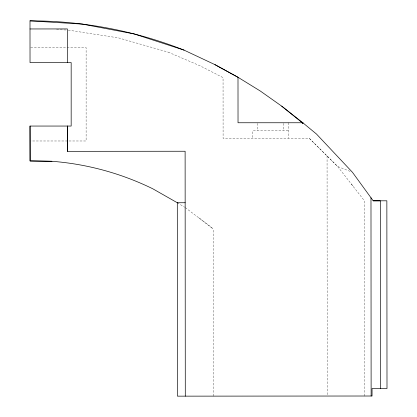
<?xml version="1.0" encoding="UTF-8"?>
<svg xmlns="http://www.w3.org/2000/svg" width="417" height="417" viewBox="0 0 417 417"><rect width="100%" height="100%" fill="white"/><g stroke="black" fill="none" stroke-linecap="round" stroke-linejoin="round"><path stroke-width="0.31" stroke-dasharray="2.08 1.56" d="M30.665 47.637L86.116 47.637L86.116 140.982L30.665 140.982M288.173 130.813L252.686 130.839L252.692 138.308M364.588 396.014L364.448 200.822L337.624 166.472L309.232 138.267L223.095 138.329L223.053 77.619L199.998 65.787L168.218 52.156M56.603 29.711L66.981 30.003M68.268 30.118L118.621 37.926L168.218 52.156M350.092 171.377L337.624 166.472L309.232 138.267M177.298 202.745L184.71 207.239M185.221 207.624L211.184 227.088L213.186 229.022L213.306 396.124M198.883 217.867L213.186 229.022M351.312 184.006L353.652 187.004M327.064 155.984L327.236 396.041M288.168 122.76L288.178 138.282M283.497 123.38L283.503 130.813M257.352 123.375L257.357 130.834"/><path stroke-width="0.63" d="M30.003 28.961L30.029 62.581L71.166 62.581L71.166 126.054L30.029 126.054L30.097 160.952L51.953 161.28A278.775 278.775 0 0 1 152.747 188.765L177.543 202.881M67.366 151.329L67.366 126.054L67.366 151.329L185.117 151.246L185.289 396.145M281.725 106.163L302.82 122.754L302.82 123.229L281.725 106.163L260.317 91.036L237.998 77.281L214.937 64.635L184.033 50.118L134.055 33.918L82.441 24.113L30.003 20.85L30.003 28.961L67.366 28.935L67.366 62.581M302.82 122.754L302.82 123.229L302.82 122.754L316.472 134.034L352.464 172.31L373.21 200.817L380.325 200.812L380.455 388.535M302.81 122.765L238.029 122.76L237.998 77.281L214.937 64.635M373.106 200.817L386.861 200.806L386.997 388.529L372.053 388.535L372.058 396.009L177.439 396.15L177.298 202.745L185.153 202.74M51.953 161.28L30.097 160.952L30.029 126.054M370.984 197.757L371.125 396.014M30.003 20.85A418.36 418.36 0 0 1 184.033 50.118"/></g></svg>
